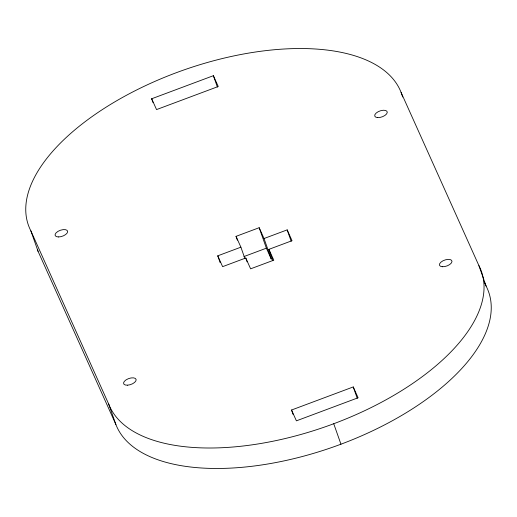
<?xml version="1.0" encoding="UTF-8"?>
<svg xmlns="http://www.w3.org/2000/svg" width="517" height="517" viewBox="0 0 517 517"><rect width="100%" height="100%" fill="white"/><g stroke="black" fill="none" stroke-linecap="round" stroke-linejoin="round"><path stroke-width="0.78" d="M151.681 98.766L213.385 75.695L218.252 86.513L156.548 109.585L151.681 98.766L153.019 102.553M237.368 240.147L236.03 236.359L259.172 227.706L264.032 238.524L271.244 258.998L272.737 258.442M220.158 262.655L217.754 255.831L240.896 247.178L244.896 258.552M264.032 238.524L287.174 229.878L292.034 240.696L268.898 249.349L272.898 260.723M243.985 256.548L266.378 248.173L271.244 258.998M268.898 249.349L273.758 260.174L250.622 268.827L245.756 258.002L222.62 266.656L217.754 255.831M291.543 410.013L353.247 386.942L358.107 397.767L296.403 420.838L291.543 410.013L293.145 414.563M38.09 251.372L30.884 230.899A197.817 94.695 -19.4 0 1 176.051 72.8A197.817 94.695 -19.4 0 1 401.102 92.472L478.91 265.628L486.116 286.101A197.817 94.695 -19.4 0 1 340.949 444.2A197.817 94.695 -19.4 0 1 115.898 424.528L38.09 251.372A197.817 94.695 -19.4 0 1 37.392 249.963M484.132 281.681L486.116 286.101M236.03 236.359L240.896 247.178M30.884 230.899L108.686 404.061L115.898 424.528M401.102 92.472L402.704 97.022M353.247 386.942L357.247 398.316M287.174 229.878L291.174 241.245M213.385 75.695L217.392 87.063M478.91 265.628A197.817 94.695 -19.4 0 1 333.736 423.733L340.949 444.2M259.172 227.706L266.378 248.173M245.756 258.002L247.094 261.796M333.736 423.733A197.817 94.695 -19.4 0 1 108.686 404.061M377.52 117.598A6.592 3.154 -19.4 0 0 387.265 112.441A6.592 3.154 -19.4 0 0 378.121 111.737A6.592 3.154 -19.4 0 0 377.52 117.598M127.428 385.191A6.592 3.154 -19.4 0 0 136.107 379.426A6.592 3.154 -19.4 0 0 126.025 379.892A6.592 3.154 -19.4 0 0 127.428 385.191M58.376 236.954A6.592 3.154 -19.4 0 0 67.656 231.493A6.592 3.154 -19.4 0 0 58.027 231.338A6.592 3.154 -19.4 0 0 58.376 236.954M442.255 266.727A6.592 3.154 -19.4 0 0 452 261.57A6.592 3.154 -19.4 0 0 442.856 260.865A6.592 3.154 -19.4 0 0 442.255 266.727"/></g></svg>
